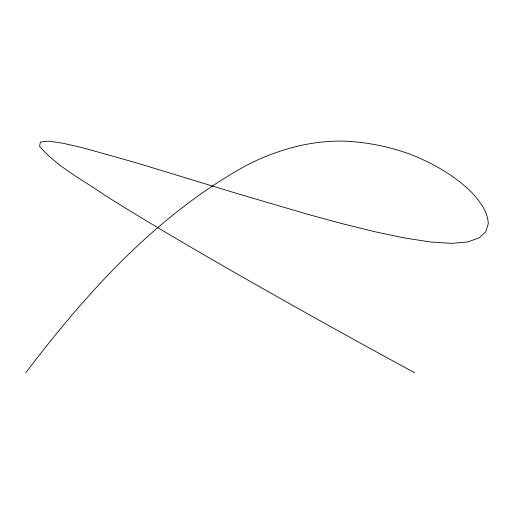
<?xml version="1.0" encoding="UTF-8"?>
<svg xmlns="http://www.w3.org/2000/svg" width="514" height="514" viewBox="0 0 514 514"><rect width="100%" height="100%" fill="white"/><g stroke="black" fill="none" stroke-linecap="round" stroke-linejoin="round"><path stroke-width="0.77" d="M25.7 372.836C86.917 292.241 156.969 214.621 246.572 165.315C276.86 149.805 310.424 140.264 344.637 141.164C367.234 142.166 389.541 146.631 410.763 154.463C433.559 163.529 455.365 175.884 472.719 193.431C480.288 202.008 487.78 211.755 488.3 223.654L485.897 231.647L479.17 237.879L467.785 241.933L451.433 243.379L429.974 241.933L404.055 237.879L374.513 231.647L342.176 223.654L307.88 214.338L236.736 193.431L136.152 162.784L82.902 147.801L62.92 143.226L48.483 141.164L40.413 142.044L39.552 146.284C57.427 167.14 82.709 179.823 104.965 195.339C147.088 221.817 190.052 246.913 233.189 271.694C293.333 306.074 353.876 339.767 414.753 372.836"/></g></svg>
